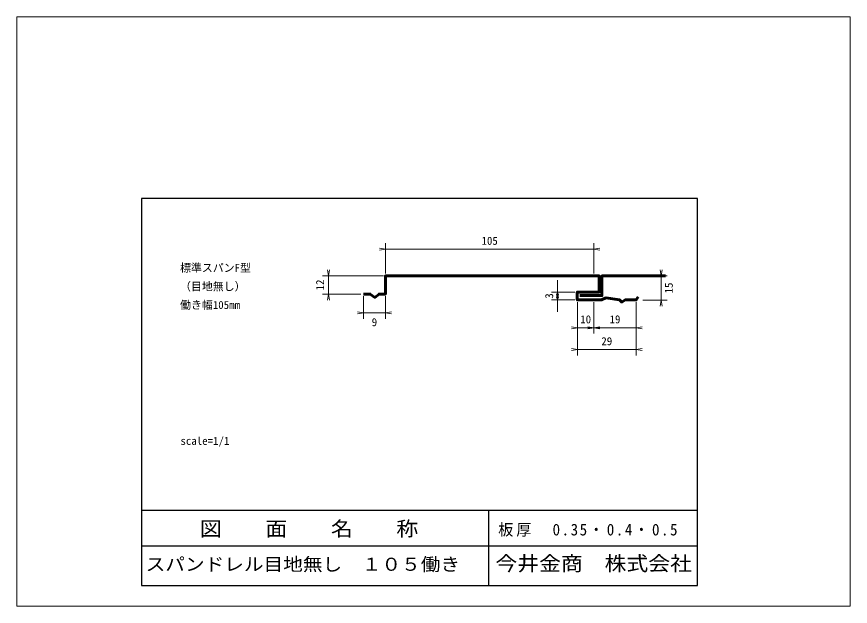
# Model space of a CAD drawing. Units: millimetres on the paper. Extents: x -210 to 210, y -148 to 148.
import ezdxf
from ezdxf.enums import TextEntityAlignment as Align

# ---------------------------------------------------------------- set-up
doc = ezdxf.new("R2010")
doc.units = ezdxf.units.MM
doc.layers.add('0-1_0', color=7, linetype='Continuous', lineweight=25)
doc.layers.add('0-2_レイヤー 1', color=7, linetype='Continuous', lineweight=13)
doc.styles.add('ＭＳ ゴシック', font='')
doc.styles.get('ＭＳ ゴシック').set_extended_font_data('MS Gothic')

# ---------------------------------------------------------------- blocks, each defined once
blk = doc.blocks.new('open_arrow')
at = {"color": 0, "linetype": 'Continuous', "lineweight": -2}
blk.add_lwpolyline([(7.5, 1.25), (0, 0), (7.5, -1.25)], dxfattribs=at)

msp = doc.modelspace()

# ---------------------------------------------------------------- linework, layer by layer
at = {"layer": '0-1_0'}
for p, q in [((-147.071, 56.957), (-147.071, -138.043)), ((-147.071, -100.138), (132.929, -100.138)), ((27.668, -100.138), (27.668, -137.925)), ((-147.071, -118.091), (132.929, -118.091))]:
    msp.add_line(p, q, dxfattribs=at)
at = {"layer": '0-1_0', "lineweight": 13}
msp.add_lwpolyline([(-210, -148.5), (210, -148.5), (210, 148.5), (-210, 148.5)], close=True, dxfattribs=at)
at = {"layer": '0-1_0'}
msp.add_lwpolyline([(-147.071, -138.043), (132.929, -138.043), (132.929, 56.957), (-147.071, 56.957)], dxfattribs=at)
at = {"layer": '0-2_レイヤー 1'}
for p, q in [((-24.193, 19.098), (-24.193, 34.388)), ((80.802, 19.098), (80.802, 34.388)), ((-24.193, 31.388), (80.802, 31.388)), ((-25.174, 17.965), (-55.954, 17.965)), ((-52.954, 8.756), (-52.954, 17.965)), ((84.836, 17.965), (117.76, 17.965)), ((114.76, 5.732), (114.76, 17.965)), ((62.493, -0.152), (62.493, 15.792)), ((-36.622, 8.756), (-55.954, 8.756)), ((71.242, 9.792), (59.493, 9.792)), ((-35.309, 7.776), (-35.309, -3.619)), ((-24.193, 7.776), (-24.193, -3.619)), ((71.242, 5.848), (59.493, 5.848)), ((72.536, 4.729), (72.536, -11.163)), ((72.536, 4.729), (72.536, -22.194)), ((80.802, 4.729), (80.802, -11.163)), ((80.802, 4.729), (80.802, -11.163)), ((102.076, 4.729), (102.076, -11.163)), ((102.076, 4.729), (102.076, -22.194)), ((105.433, 5.732), (117.76, 5.732)), ((-35.309, -0.619), (-24.193, -0.619)), ((72.536, -8.163), (80.802, -8.163)), ((80.802, -8.163), (102.076, -8.163)), ((72.536, -19.194), (102.076, -19.194))]:
    msp.add_line(p, q, dxfattribs=at)
at = {"layer": '0-2_レイヤー 1', "lineweight": 60}
for points in [[(-35.309, 8.789), (-31.88, 8.789), (-29.474, 7.114), (-27.436, 8.789), (-24.193, 8.789), (-24.193, 17.965), (83.527, 17.965), (83.527, 9.792), (72.446, 9.792), (72.446, 5.848), (84.627, 5.848), (86.755, 6.859), (93.729, 5.85), (94.852, 4.729), (96.498, 5.848), (102.137, 5.848), (103.139, 7.419)], [(116.805, 17.965), (84.836, 17.965), (84.836, 8.047), (73.664, 8.047)]]:
    msp.add_lwpolyline(points, dxfattribs=at)

# ---------------------------------------------------------------- block references
at = {"layer": '0-2_レイヤー 1', "xscale": 0.4, "yscale": 0.4}
for p, rotation in [((-24.193, 31.388), 180), ((-52.954, 17.965), 90), ((114.76, 17.965), 90), ((-52.954, 8.756), 270), ((62.493, 9.792), 270), ((62.493, 5.848), 90), ((114.76, 5.732), 270), ((-35.309, -0.619), 180), ((72.536, -8.163), 180), ((80.802, -8.163), 180), ((72.536, -19.194), 180)]:
    msp.add_blockref('open_arrow', p, dxfattribs=dict(at, rotation=rotation))
for p in [(80.802, 31.388), (-24.193, -0.619), (80.802, -8.163), (102.076, -8.163), (102.076, -19.194)]:
    msp.add_blockref('open_arrow', p, dxfattribs=at)

# ---------------------------------------------------------------- texts
at = {"layer": '0-1_0', "color": 6, "style": 'ＭＳ ゴシック', "width": 1.1}
for s, height, p in [('図\u3000\u3000面\u3000\u3000名\u3000\u3000称', 7.331, (-117.693, -115.265)), ('スパンドレル目地無し\u3000１０５働き', 6.598, (-145.02, -132.585)), ('今井金商\u3000株式会社', 7.331, (31.197, -132.768))]:
    msp.add_text(s, height=height, dxfattribs=at).set_placement(p, align=Align.BOTTOM_LEFT)
at = {"layer": '0-1_0', "insert": (32.624, -113.439), "char_height": 5.865, "attachment_point": 7, "style": 'ＭＳ ゴシック'}
msp.add_mtext('\\T1.2;\\W0.95;板厚\u30000.35・0.4・0.5', dxfattribs=at)
at = {"layer": '0-2_レイヤー 1', "style": 'ＭＳ ゴシック'}
for s, p in [('105', (24.179, 32.388)), ('標準スパンF型', (-127.69, 18.748)), ('（目地無し）', (-127.69, 9.369)), ('働き幅105mm', (-127.69, 0.073)), ('9', (-31.126, -8.619)), ('10', (73.919, -7.163)), ('19', (88.689, -7.163)), ('29', (84.556, -18.194)), ('scale=1/1', (-127.501, -68.385))]:
    msp.add_text(s, height=4.032, dxfattribs=at).set_placement(p, align=Align.BOTTOM_LEFT)
for s, p in [('12', (-53.954, 10.61)), ('15', (121.76, 9.099)), ('3', (61.493, 6.445))]:
    msp.add_text(s, height=4.032, rotation=90, dxfattribs=at).set_placement(p, align=Align.BOTTOM_LEFT)

doc.saveas('drawing.dxf')
